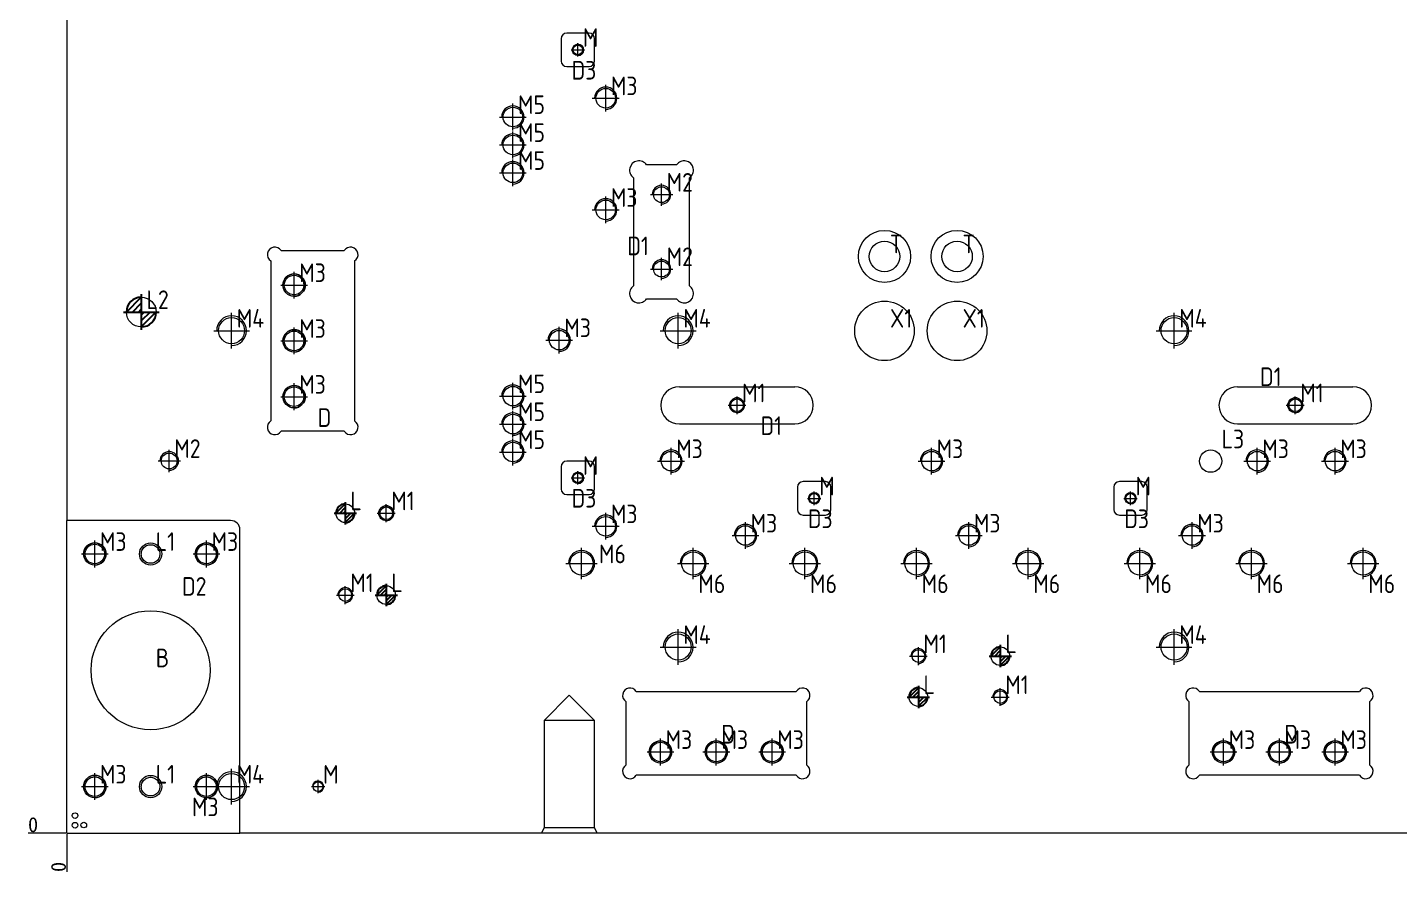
# Model space of a CAD drawing. Header units: millimetres. Extents: x 9328 to 11863, y 28633 to 29971.
# Drawn here: x 9328 to 10066, y 28969 to 29423 of the extents above; entities that cross this region are included whole.
import ezdxf

# ---------------------------------------------------------------- set-up
doc = ezdxf.new("R2010")
doc.units = ezdxf.units.MM
doc.linetypes.add('CENTER', pattern=[0])
doc.linetypes.add('DASHED', pattern=[0])
doc.layers.add('dim', color=4, linetype='Continuous')
doc.layers.add('dim_temp', color=161, linetype='Continuous', lineweight=9)
doc.layers.add('LP', color=7, linetype='Continuous', true_color=0xffffff)
doc.styles.add('_PUG_ERP', font='txt')
doc.styles.add('gbenor', font='gbenor.shx', dxfattribs={"bigfont": 'gbcbig'})
doc.dimstyles.new('_PUG_ERP', dxfattribs={"dimtxt": 8, "dimasz": 1.5, "dimexe": 0.5, "dimexo": 0.5, "dimgap": 0.5, "dimtad": 1, "dimtxsty": '_PUG_ERP', "dimblk": 'CLOSEDBLANK', "dimcen": 0, "dimclrd": 4, "dimclre": 4, "dimclrt": 3, "dimazin": 3, "dimtfac": 1, "dimtmove": 0, "dimatfit": 3, "dimldrblk": 'CLOSEDBLANK', "dimlwd": 9, "dimlwe": 9})

# ---------------------------------------------------------------- blocks, each defined once
blk = doc.blocks.new('*D1268')
at = {"layer": 'Defpoints', "color": 0}
for p in [(11099.44, 29770), (11114.44, 29770), (9349.44, 28990)]:
    blk.add_point(p, dxfattribs=at)
at = {"layer": 'dim_temp', "color": 4, "lineweight": 9}
blk.add_line((11099.94, 29770), (11135.52, 29770), dxfattribs=at)
at = {"layer": 'dim_temp', "color": 3, "lineweight": 18, "insert": (11125.23, 29774.5), "char_height": 8, "attachment_point": 5, "style": '_PUG_ERP'}
blk.add_mtext('780', dxfattribs=at)
blk = doc.blocks.new('_ClosedBlank')
blk = doc.blocks.new('*D1269')
at = {"layer": 'Defpoints', "color": 0}
for p in [(9334.44, 28990), (9349.44, 28990), (9349.44, 28990)]:
    blk.add_point(p, dxfattribs=at)
at = {"layer": 'dim_temp', "color": 4, "lineweight": 9}
blk.add_line((9348.94, 28990), (9328.61, 28990), dxfattribs=at)
at = {"layer": 'dim_temp', "color": 3, "lineweight": 18, "insert": (9331.28, 28994.5), "char_height": 8, "attachment_point": 5, "style": '_PUG_ERP'}
blk.add_mtext('0', dxfattribs=at)
blk = doc.blocks.new('*D1270')
at = {"layer": 'Defpoints', "color": 0}
for p in [(9349.44, 28990), (9349.44, 28990), (9349.44, 28975)]:
    blk.add_point(p, dxfattribs=at)
at = {"layer": 'dim_temp', "color": 4, "lineweight": 9}
blk.add_line((9349.44, 28989.5), (9349.44, 28969.17), dxfattribs=at)
at = {"layer": 'dim_temp', "color": 3, "lineweight": 18, "insert": (9344.94, 28971.83), "char_height": 8, "attachment_point": 5, "rotation": 90, "style": '_PUG_ERP'}
blk.add_mtext('0', dxfattribs=at)
blk = doc.blocks.new('*D1271')
at = {"layer": 'Defpoints', "color": 0}
for p in [(11099.44, 29785), (11099.44, 29770), (9349.44, 28990)]:
    blk.add_point(p, dxfattribs=at)
at = {"layer": 'dim_temp', "color": 4, "lineweight": 9}
blk.add_line((11099.44, 29770.5), (11099.44, 29812.55), dxfattribs=at)
at = {"layer": 'dim_temp', "color": 3, "lineweight": 18, "insert": (11094.94, 29799.02), "char_height": 8, "attachment_point": 5, "rotation": 90, "style": '_PUG_ERP'}
blk.add_mtext('1750', dxfattribs=at)
blk = doc.blocks.new('pg_hx_L0')
at = {"color": 230}
for p, q in [((-0.5, -0.003), (0, 0.497)), ((0, 0.6), (0, -0.6)), ((-0.6, 0), (0.6, 0)), ((-0.3, 0), (0, 0.3)), ((-0.1, 0), (0, 0.1)), ((0.5, 0.003), (0, -0.497)), ((0.1, 0), (0, -0.1)), ((0.3, 0), (0, -0.3))]:
    blk.add_line(p, q, dxfattribs=at)
for start, end in [(90, 180), (270, 0)]:
    blk.add_arc((0, 0), 0.5, start, end, dxfattribs=at)
blk = doc.blocks.new('pg_hx_LLL0')
blk.add_blockref('pg_hx_L0', (0, 0))

msp = doc.modelspace()

# ---------------------------------------------------------------- linework, layer by layer
at = {"layer": 'dim', "lineweight": 18}
for centre in [(9353.81, 28999.399), (9353.81, 28994.23), (9358.551, 28994.337)]:
    msp.add_circle(centre, 1.523, dxfattribs=at)
at = {"layer": 'LP', "color": 135, "linetype": 'Continuous', "lineweight": 18}
for p, q in [((9349.444, 29602), (9349.444, 29158)), ((9615.044, 29416.9), (9615.044, 29404.9)), ((9630.044, 29419.9), (9618.044, 29419.9)), ((9633.044, 29404.9), (9633.044, 29416.9)), ((9618.044, 29401.9), (9630.044, 29401.9)), ((9677.065, 29349.1), (9660.968, 29349.1)), ((9654.016, 29342.148), (9654.016, 29284.052)), ((9684.016, 29284.052), (9684.016, 29342.148)), ((9459.044, 29297.488), (9459.044, 29211.512)), ((9464.556, 29303), (9498.531, 29303)), ((9504.044, 29297.488), (9504.044, 29211.512)), ((9660.968, 29277.1), (9677.065, 29277.1)), ((9678.58, 29229.9), (9740.58, 29229.9)), ((9978.58, 29229.9), (10040.58, 29229.9)), ((9678.58, 29209.9), (9740.58, 29209.9)), ((9978.58, 29209.9), (10040.58, 29209.9)), ((9498.531, 29206), (9464.556, 29206)), ((9615.044, 29186.9), (9615.044, 29174.9)), ((9630.044, 29189.9), (9618.044, 29189.9)), ((9633.044, 29174.9), (9633.044, 29186.9)), ((9757.044, 29178.9), (9745.044, 29178.9)), ((9927.044, 29178.9), (9915.044, 29178.9)), ((9618.044, 29171.9), (9630.044, 29171.9)), ((9742.044, 29175.9), (9742.044, 29163.9)), ((9760.044, 29163.9), (9760.044, 29175.9)), ((9912.044, 29175.9), (9912.044, 29163.9)), ((9930.044, 29163.9), (9930.044, 29175.9)), ((9437.444, 29158), (9349.444, 29158)), ((9745.044, 29160.9), (9757.044, 29160.9)), ((9915.044, 29160.9), (9927.044, 29160.9)), ((9442.444, 28990), (9442.444, 29153)), ((9649.944, 29026.612), (9649.944, 29060.588)), ((9655.456, 29066.1), (9741.431, 29066.1)), ((9746.944, 29060.588), (9746.944, 29026.612)), ((9952.544, 29026.612), (9952.544, 29060.588)), ((9958.056, 29066.1), (10044.031, 29066.1)), ((10049.544, 29060.588), (10049.544, 29026.612)), ((9741.431, 29021.1), (9655.456, 29021.1)), ((10044.031, 29021.1), (9958.056, 29021.1)), ((11006.444, 28990), (9442.444, 28990))]:
    msp.add_line(p, q, dxfattribs=at)
at = {"layer": 'LP', "color": 1, "linetype": 'CENTER', "lineweight": 18, "ltscale": 1.77206}
for p, q in [((9624.044, 29407.3), (9624.044, 29414.5)), ((9620.444, 29410.9), (9627.644, 29410.9)), ((9639.016, 29377.7), (9639.016, 29392.1)), ((9631.816, 29384.9), (9646.216, 29384.9)), ((9589.119, 29367.59), (9589.119, 29381.99)), ((9581.919, 29374.79), (9596.319, 29374.79)), ((9589.119, 29352.59), (9589.119, 29366.99)), ((9581.919, 29359.79), (9596.319, 29359.79)), ((9589.119, 29337.59), (9589.119, 29351.99)), ((9581.919, 29344.79), (9596.319, 29344.79)), ((9663.016, 29333.1), (9675.016, 29333.1)), ((9669.016, 29327.1), (9669.016, 29339.1)), ((9639.016, 29317.7), (9639.016, 29332.1)), ((9631.816, 29324.9), (9646.216, 29324.9)), ((9669.016, 29287.1), (9669.016, 29299.1)), ((9471.544, 29277.3), (9471.544, 29291.7)), ((9663.016, 29293.1), (9675.016, 29293.1)), ((9464.344, 29284.5), (9478.744, 29284.5)), ((9437.944, 29250.4), (9437.944, 29269.6)), ((9677.944, 29250.4), (9677.944, 29269.6)), ((9944.444, 29250.4), (9944.444, 29269.6)), ((9428.344, 29260), (9447.544, 29260)), ((9471.544, 29247.3), (9471.544, 29261.7)), ((9614.016, 29247.7), (9614.016, 29262.1)), ((9668.344, 29260), (9687.544, 29260)), ((9934.844, 29260), (9954.044, 29260)), ((9464.344, 29254.5), (9478.744, 29254.5)), ((9606.816, 29254.9), (9621.216, 29254.9)), ((9471.544, 29217.3), (9471.544, 29231.7)), ((9589.119, 29217.59), (9589.119, 29231.99)), ((9464.344, 29224.5), (9478.744, 29224.5)), ((9581.919, 29224.79), (9596.319, 29224.79)), ((9709.58, 29215.1), (9709.58, 29224.7)), ((10009.58, 29215.1), (10009.58, 29224.7)), ((9589.119, 29202.59), (9589.119, 29216.99)), ((9704.78, 29219.9), (9714.38, 29219.9)), ((10004.78, 29219.9), (10014.38, 29219.9)), ((9581.919, 29209.79), (9596.319, 29209.79)), ((9589.119, 29187.59), (9589.119, 29201.99)), ((9404.444, 29184), (9404.444, 29196)), ((9581.919, 29194.79), (9596.319, 29194.79)), ((9674.116, 29182.7), (9674.116, 29197.1)), ((9814.116, 29182.7), (9814.116, 29197.1)), ((9989.116, 29182.7), (9989.116, 29197.1)), ((10030.944, 29182.7), (10030.944, 29197.1)), ((9398.444, 29190), (9410.444, 29190)), ((9666.916, 29189.9), (9681.316, 29189.9)), ((9806.916, 29189.9), (9821.316, 29189.9)), ((9981.916, 29189.9), (9996.316, 29189.9)), ((10023.744, 29189.9), (10038.144, 29189.9)), ((9620.444, 29180.9), (9627.644, 29180.9)), ((9624.044, 29177.3), (9624.044, 29184.5)), ((9751.044, 29166.3), (9751.044, 29173.5)), ((9921.044, 29166.3), (9921.044, 29173.5)), ((9521.055, 29157.1), (9521.055, 29166.7)), ((9747.444, 29169.9), (9754.644, 29169.9)), ((9917.444, 29169.9), (9924.644, 29169.9)), ((9516.255, 29161.9), (9525.855, 29161.9)), ((9639.016, 29147.7), (9639.016, 29162.1)), ((9714.116, 29142.7), (9714.116, 29157.1)), ((9834.116, 29142.7), (9834.116, 29157.1)), ((9954.116, 29142.7), (9954.116, 29157.1)), ((9631.816, 29154.9), (9646.216, 29154.9)), ((9706.916, 29149.9), (9721.316, 29149.9)), ((9826.916, 29149.9), (9841.316, 29149.9)), ((9946.916, 29149.9), (9961.316, 29149.9)), ((9364.444, 29132.8), (9364.444, 29147.2)), ((9424.444, 29132.8), (9424.444, 29147.2)), ((9626.044, 29126.5), (9626.044, 29143.3)), ((9686.044, 29126.5), (9686.044, 29143.3)), ((9746.044, 29126.5), (9746.044, 29143.3)), ((9806.044, 29126.5), (9806.044, 29143.3)), ((9866.044, 29126.5), (9866.044, 29143.3)), ((9926.044, 29126.5), (9926.044, 29143.3)), ((9986.044, 29126.5), (9986.044, 29143.3)), ((10046.044, 29126.5), (10046.044, 29143.3)), ((9357.244, 29140), (9371.644, 29140)), ((9417.244, 29140), (9431.644, 29140)), ((9617.644, 29134.9), (9634.444, 29134.9)), ((9677.644, 29134.9), (9694.444, 29134.9)), ((9737.644, 29134.9), (9754.444, 29134.9)), ((9797.644, 29134.9), (9814.444, 29134.9)), ((9857.644, 29134.9), (9874.444, 29134.9)), ((9917.644, 29134.9), (9934.444, 29134.9)), ((9977.644, 29134.9), (9994.444, 29134.9)), ((10037.644, 29134.9), (10054.444, 29134.9)), ((9499.055, 29113.1), (9499.055, 29122.7)), ((9494.255, 29117.9), (9503.855, 29117.9)), ((9677.944, 29080.4), (9677.944, 29099.6)), ((9944.444, 29080.4), (9944.444, 29099.6)), ((9668.344, 29090), (9687.544, 29090)), ((9807.044, 29080.311), (9807.044, 29089.911)), ((9934.844, 29090), (9954.044, 29090)), ((9802.244, 29085.111), (9811.844, 29085.111)), ((9851.044, 29058.311), (9851.044, 29067.911)), ((9846.244, 29063.111), (9855.844, 29063.111)), ((9668.444, 29026.4), (9668.444, 29040.8)), ((9698.444, 29026.4), (9698.444, 29040.8)), ((9728.444, 29026.4), (9728.444, 29040.8)), ((9971.044, 29026.4), (9971.044, 29040.8)), ((10001.044, 29026.4), (10001.044, 29040.8)), ((10031.044, 29026.4), (10031.044, 29040.8)), ((9661.244, 29033.6), (9675.644, 29033.6)), ((9691.244, 29033.6), (9705.644, 29033.6)), ((9721.244, 29033.6), (9735.644, 29033.6)), ((9963.844, 29033.6), (9978.244, 29033.6)), ((9993.844, 29033.6), (10008.244, 29033.6)), ((10023.844, 29033.6), (10038.244, 29033.6)), ((9437.944, 29005.4), (9437.944, 29024.6)), ((9364.444, 29007.8), (9364.444, 29022.2)), ((9424.444, 29007.8), (9424.444, 29022.2)), ((9484.444, 29011.4), (9484.444, 29018.6)), ((9357.244, 29015), (9371.644, 29015)), ((9417.244, 29015), (9431.644, 29015)), ((9428.344, 29015), (9447.544, 29015)), ((9480.844, 29015), (9488.044, 29015))]:
    msp.add_line(p, q, dxfattribs=at)
at = {"layer": 'LP', "color": 2, "linetype": 'Continuous', "lineweight": 18}
for q in [(9349.444, 29158), (9442.444, 28990)]:
    msp.add_line((9349.444, 28990), q, dxfattribs=at)
at = {"layer": 'LP', "color": 5, "linetype": 'DASHED', "lineweight": 13, "ltscale": 1.77206}
for p, q in [((9619.444, 29064.083), (9605.941, 29050.58)), ((9632.947, 29050.58), (9619.444, 29064.083)), ((9605.941, 29050.58), (9605.941, 28992.994)), ((9619.444, 29050.58), (9605.941, 29050.58)), ((9632.947, 29050.58), (9619.444, 29050.58)), ((9632.947, 28992.994), (9632.947, 29050.58)), ((9605.941, 28992.994), (9604.444, 28990)), ((9605.941, 28992.994), (9632.947, 28992.994)), ((9634.444, 28990), (9632.947, 28992.994))]:
    msp.add_line(p, q, dxfattribs=at)
at = {"layer": 'LP', "color": 2, "linetype": 'Continuous', "lineweight": 18}
for points in [[(9389.444, 29140), (9389.483, 29140.627), (9389.601, 29141.244), (9389.795, 29141.841), (9390.062, 29142.409), (9390.399, 29142.939), (9390.799, 29143.423), (9391.257, 29143.853), (9391.765, 29144.222), (9392.315, 29144.524), (9392.899, 29144.755), (9393.507, 29144.912), (9394.13, 29144.99), (9394.758, 29144.99), (9395.381, 29144.911), (9395.989, 29144.755), (9396.573, 29144.524), (9397.123, 29144.222), (9397.631, 29143.853), (9398.089, 29143.423), (9398.489, 29142.939), (9398.825, 29142.409), (9399.093, 29141.841), (9399.287, 29141.243), (9399.404, 29140.627), (9399.444, 29140), (9399.404, 29139.373), (9399.287, 29138.756), (9399.093, 29138.159), (9398.825, 29137.591), (9398.489, 29137.061), (9398.089, 29136.577), (9397.631, 29136.147), (9397.123, 29135.778), (9396.573, 29135.476), (9395.989, 29135.245), (9395.381, 29135.089), (9394.758, 29135.01), (9394.13, 29135.01), (9393.507, 29135.089), (9392.899, 29135.245), (9392.315, 29135.476), (9391.765, 29135.778), (9391.257, 29136.147), (9390.799, 29136.577), (9390.399, 29137.061), (9390.062, 29137.591), (9389.795, 29138.159), (9389.601, 29138.757), (9389.483, 29139.373), (9389.444, 29140)], [(9389.444, 29015), (9389.483, 29015.627), (9389.601, 29016.244), (9389.795, 29016.841), (9390.062, 29017.409), (9390.399, 29017.939), (9390.799, 29018.423), (9391.257, 29018.853), (9391.765, 29019.222), (9392.315, 29019.524), (9392.899, 29019.755), (9393.507, 29019.912), (9394.13, 29019.99), (9394.758, 29019.99), (9395.381, 29019.911), (9395.989, 29019.755), (9396.573, 29019.524), (9397.123, 29019.222), (9397.631, 29018.853), (9398.089, 29018.423), (9398.489, 29017.939), (9398.825, 29017.409), (9399.093, 29016.841), (9399.287, 29016.243), (9399.404, 29015.627), (9399.444, 29015), (9399.404, 29014.373), (9399.287, 29013.756), (9399.093, 29013.159), (9398.825, 29012.591), (9398.489, 29012.061), (9398.089, 29011.577), (9397.631, 29011.147), (9397.123, 29010.778), (9396.573, 29010.476), (9395.989, 29010.245), (9395.381, 29010.089), (9394.758, 29010.01), (9394.13, 29010.01), (9393.507, 29010.089), (9392.899, 29010.245), (9392.315, 29010.476), (9391.765, 29010.778), (9391.257, 29011.147), (9390.799, 29011.577), (9390.399, 29012.061), (9390.062, 29012.591), (9389.795, 29013.159), (9389.601, 29013.757), (9389.483, 29014.373), (9389.444, 29015)]]:
    msp.add_lwpolyline(points, close=True, dxfattribs=at)
for centre, radius in [((9624.044, 29410.9), 3), ((9669.016, 29333.1), 4.253), ((9669.016, 29293.1), 4.253), ((9471.544, 29284.5), 6), ((9471.544, 29254.5), 6), ((9471.544, 29224.5), 6), ((9709.58, 29219.9), 4), ((10009.58, 29219.9), 4), ((9624.044, 29180.9), 3), ((9751.044, 29169.9), 3), ((9921.044, 29169.9), 3), ((9364.444, 29140), 6), ((9424.444, 29140), 6), ((9394.444, 29077.5), 32.005), ((9668.444, 29033.6), 6), ((9698.444, 29033.6), 6), ((9728.444, 29033.6), 6), ((9971.044, 29033.6), 6), ((10001.044, 29033.6), 6), ((10031.044, 29033.6), 6), ((9364.444, 29015), 6), ((9424.444, 29015), 6)]:
    msp.add_circle(centre, radius, dxfattribs=at)
at = {"layer": 'LP', "color": 42, "linetype": 'Continuous', "lineweight": 18}
for centre, radius in [((9624.044, 29410.9), 2.603), ((9639.016, 29384.9), 5.253), ((9589.119, 29374.79), 5.253), ((9589.119, 29359.79), 5.253), ((9589.119, 29344.79), 5.253), ((9639.016, 29324.9), 5.253), ((9788.83, 29299.9), 8.201), ((9827.83, 29299.9), 8.201), ((9471.544, 29284.5), 5.253), ((9788.83, 29259.9), 16.002), ((9827.83, 29259.9), 16.002), ((9471.544, 29254.5), 5.253), ((9614.016, 29254.9), 5.253), ((9589.119, 29224.79), 5.253), ((9471.544, 29224.5), 5.253), ((9709.58, 29219.9), 3.403), ((10009.58, 29219.9), 3.403), ((9589.119, 29209.79), 5.253), ((9404.444, 29190), 4.253), ((9589.119, 29194.79), 5.253), ((9674.116, 29189.9), 5.253), ((9814.116, 29189.9), 5.253), ((9989.116, 29189.9), 5.253), ((10030.944, 29189.9), 5.253), ((9624.044, 29180.9), 2.603), ((9751.044, 29169.9), 2.603), ((9921.044, 29169.9), 2.603), ((9639.016, 29154.9), 5.253), ((9714.116, 29149.9), 5.253), ((9834.116, 29149.9), 5.253), ((9954.116, 29149.9), 5.253), ((9364.444, 29140), 5.253), ((9424.444, 29140), 5.253), ((9626.044, 29134.9), 6.253), ((9686.044, 29134.9), 6.253), ((9746.044, 29134.9), 6.253), ((9806.044, 29134.9), 6.253), ((9866.044, 29134.9), 6.253), ((9926.044, 29134.9), 6.253), ((9986.044, 29134.9), 6.253), ((10046.044, 29134.9), 6.253), ((9499.055, 29117.9), 3.403), ((9807.044, 29085.111), 3.403), ((9851.044, 29063.111), 3.403), ((9668.444, 29033.6), 5.253), ((9698.444, 29033.6), 5.253), ((9728.444, 29033.6), 5.253), ((9971.044, 29033.6), 5.253), ((10001.044, 29033.6), 5.253), ((10031.044, 29033.6), 5.253), ((9364.444, 29015), 5.253), ((9424.444, 29015), 5.253), ((9484.444, 29015), 2.603)]:
    msp.add_circle(centre, radius, dxfattribs=at)
at = {"layer": 'LP', "color": 2, "linetype": 'DASHED', "lineweight": 13, "ltscale": 1.77206}
for centre in [(9788.83, 29299.9), (9827.83, 29299.9)]:
    msp.add_circle(centre, 14.001, dxfattribs=at)
at = {"layer": 'LP', "color": 1, "linetype": 'Continuous', "lineweight": 18}
for centre, radius in [((9389.444, 29270), 8), ((9499.055, 29161.897), 5), ((9521.055, 29117.903), 5), ((9851.041, 29085.111), 5), ((9807.047, 29063.111), 5)]:
    msp.add_circle(centre, radius, dxfattribs=at)
at = {"layer": 'LP', "color": 30, "linetype": 'DASHED', "lineweight": 13, "ltscale": 1.77206}
for centre, radius in [((9437.944, 29260), 7.003), ((9677.944, 29260), 7.003), ((9944.444, 29260), 7.003), ((9521.055, 29161.9), 4), ((9521.055, 29161.9), 3.403), ((9394.444, 29140), 6), ((9677.944, 29090), 7.003), ((9944.444, 29090), 7.003), ((9394.444, 29015), 6), ((9437.944, 29015), 7.003)]:
    msp.add_circle(centre, radius, dxfattribs=at)
at = {"layer": 'LP', "color": 135, "linetype": 'Continuous', "lineweight": 18}
msp.add_circle((9964.116, 29189.9), 6, dxfattribs=at)
for centre, radius, start, end in [((9618.044, 29416.9), 3, 90, 180), ((9630.044, 29416.9), 3, 0, 90), ((9618.044, 29404.9), 3, 180, 270), ((9630.044, 29404.9), 3, 270, 0), ((9656.845, 29346.272), 5, 34.449902, 235.550098), ((9681.188, 29346.272), 5, 304.449902, 145.550098), ((9656.845, 29279.928), 5, 124.449902, 325.550098), ((9681.188, 29279.928), 5, 214.449902, 55.550098), ((9678.58, 29219.9), 10, 90, 270), ((9740.58, 29219.9), 10, 270, 90), ((9978.58, 29219.9), 10, 90, 270), ((10040.58, 29219.9), 10, 270, 90), ((9618.044, 29186.9), 3, 90, 180), ((9630.044, 29186.9), 3, 0, 90), ((9745.044, 29175.9), 3, 90, 180), ((9757.044, 29175.9), 3, 0, 90), ((9915.044, 29175.9), 3, 90, 180), ((9927.044, 29175.9), 3, 0, 90), ((9618.044, 29174.9), 3, 180, 270), ((9630.044, 29174.9), 3, 270, 0), ((9745.044, 29163.9), 3, 180, 270), ((9757.044, 29163.9), 3, 270, 0), ((9915.044, 29163.9), 3, 180, 270), ((9927.044, 29163.9), 3, 270, 0), ((9437.444, 29153), 5, 0, 90)]:
    msp.add_arc(centre, radius, start, end, dxfattribs=at)
at = {"layer": 'LP', "color": 42, "linetype": 'Continuous', "lineweight": 18}
for centre, radius in [((9624.044, 29410.9), 3), ((9639.016, 29384.9), 6), ((9669.016, 29333.1), 5), ((9639.016, 29324.9), 6), ((9669.016, 29293.1), 5), ((9471.544, 29284.5), 6), ((9471.544, 29254.5), 6), ((9614.016, 29254.9), 6), ((9471.544, 29224.5), 6), ((9709.58, 29219.9), 4), ((10009.58, 29219.9), 4), ((9404.444, 29190), 5), ((9674.116, 29189.9), 6), ((9814.116, 29189.9), 6), ((9989.116, 29189.9), 6), ((10030.944, 29189.9), 6), ((9624.044, 29180.9), 3), ((9751.044, 29169.9), 3), ((9921.044, 29169.9), 3), ((9639.016, 29154.9), 6), ((9714.116, 29149.9), 6), ((9834.116, 29149.9), 6), ((9954.116, 29149.9), 6), ((9364.444, 29140), 6), ((9424.444, 29140), 6), ((9499.055, 29117.9), 4), ((9807.044, 29085.111), 4), ((9851.044, 29063.111), 4), ((9668.444, 29033.6), 6), ((9698.444, 29033.6), 6), ((9728.444, 29033.6), 6), ((9971.044, 29033.6), 6), ((10001.044, 29033.6), 6), ((10031.044, 29033.6), 6), ((9364.444, 29015), 6), ((9424.444, 29015), 6), ((9484.444, 29015), 3)]:
    msp.add_arc(centre, radius, 270, 180, dxfattribs=at)
at = {"layer": 'LP', "color": 30, "linetype": 'DASHED', "lineweight": 18, "ltscale": 1.77206}
for centre, radius in [((9589.119, 29374.79), 6), ((9589.119, 29359.79), 6), ((9589.119, 29344.79), 6), ((9437.944, 29260), 8), ((9677.944, 29260), 8), ((9944.444, 29260), 8), ((9589.119, 29224.79), 6), ((9589.119, 29209.79), 6), ((9589.119, 29194.79), 6), ((9521.055, 29161.9), 4), ((9626.044, 29134.9), 7), ((9686.044, 29134.9), 7), ((9746.044, 29134.9), 7), ((9806.044, 29134.9), 7), ((9866.044, 29134.9), 7), ((9926.044, 29134.9), 7), ((9986.044, 29134.9), 7), ((10046.044, 29134.9), 7), ((9677.944, 29090), 8), ((9944.444, 29090), 8), ((9437.944, 29015), 8)]:
    msp.add_arc(centre, radius, 270, 180, dxfattribs=at)
at = {"layer": 'LP', "color": 31, "linetype": 'Continuous', "lineweight": 18}
for centre, start, end in [((9461.165, 29300.879), 32.02776, 237.97224), ((9501.922, 29300.879), 302.02776, 147.97224), ((9461.165, 29208.121), 122.02776, 327.97224), ((9501.922, 29208.121), 212.02776, 57.97224), ((9652.065, 29063.979), 32.02776, 237.97224), ((9744.822, 29063.979), 302.02776, 147.97224), ((9954.665, 29063.979), 32.02776, 237.97224), ((10047.422, 29063.979), 302.02776, 147.97224), ((9652.065, 29023.221), 122.02776, 327.97224), ((9744.822, 29023.221), 212.02776, 57.97224), ((9954.665, 29023.221), 122.02776, 327.97224), ((10047.422, 29023.221), 212.02776, 57.97224)]:
    msp.add_arc(centre, 4, start, end, dxfattribs=at)

# ---------------------------------------------------------------- block references
at = {"layer": 'LP', "lineweight": 18, "ltscale": 1.77206}
for p, xscale, yscale, zscale in [((9389.444, 29270), 16, 16, 16), ((9499.055, 29161.897), 10, 10, 10), ((9521.055, 29117.903), 10, 10, 10), ((9851.041, 29085.111), 10, 10, 10), ((9807.047, 29063.111), 10, 10, 10)]:
    msp.add_blockref('pg_hx_LLL0', p, dxfattribs=dict(at, xscale=xscale, yscale=yscale, zscale=zscale))

# ---------------------------------------------------------------- texts
at = {"layer": 'dim', "color": 4, "lineweight": 18, "style": 'gbenor'}
for s, p in [('M', (9626.744, 29412.501)), ('D3', (9620.654, 29394.921)), ('M3', (9641.777, 29386.531)), ('M5', (9591.879, 29376.421)), ('M5', (9591.879, 29361.421)), ('M5', (9591.879, 29346.421)), ('M2', (9671.757, 29334.721)), ('M3', (9641.777, 29326.531)), ('T', (9791.75, 29301.611)), ('T', (9830.75, 29301.611)), ('D1', (9650.596, 29300.543)), ('M2', (9671.757, 29294.721)), ('M3', (9474.304, 29286.131)), ('L2', (9392.244, 29271.651)), ('M4', (9440.744, 29261.651)), ('M4', (9680.744, 29261.651)), ('X1', (9791.79, 29261.631)), ('X1', (9830.79, 29261.631)), ('M4', (9947.244, 29261.651)), ('M3', (9474.304, 29256.131)), ('M3', (9616.777, 29256.531)), ('D1', (9990.6, 29230.246)), ('M3', (9474.304, 29226.131)), ('M5', (9591.879, 29226.421)), ('M1', (9712.3, 29221.511)), ('M1', (10012.3, 29221.511)), ('D', (9484.184, 29208.294)), ('M5', (9591.879, 29211.421)), ('D1', (9722.19, 29203.921)), ('M2', (9407.184, 29191.621)), ('M5', (9591.879, 29196.421)), ('M3', (9676.877, 29191.531)), ('M3', (9816.877, 29191.531)), ('L3', (9969.999, 29196.785)), ('M3', (9991.877, 29191.531)), ('M3', (10033.704, 29191.531)), ('M', (9626.744, 29182.501)), ('M', (9753.744, 29171.501)), ('M', (9923.744, 29171.501)), ('L', (9501.795, 29163.518)), ('M1', (9523.775, 29163.511)), ('D3', (9620.654, 29164.921)), ('M3', (9641.777, 29156.531)), ('D3', (9747.654, 29153.921)), ('D3', (9917.654, 29153.921)), ('M3', (9716.877, 29151.531)), ('M3', (9836.877, 29151.531)), ('M3', (9956.877, 29151.531)), ('M3', (9367.204, 29141.631)), ('L1', (9397.204, 29141.631)), ('M3', (9427.204, 29141.631)), ('M6', (9635.387, 29135.02)), ('D2', (9411.304, 29117.571)), ('M1', (9501.775, 29119.511)), ('L', (9523.795, 29119.524)), ('M6', (9688.824, 29118.991)), ('M6', (9748.824, 29118.991)), ('M6', (9808.824, 29118.991)), ('M6', (9868.824, 29118.991)), ('M6', (9928.824, 29118.991)), ('M6', (9988.824, 29118.991)), ('M6', (10048.824, 29118.991)), ('M4', (9680.744, 29091.651)), ('M4', (9947.244, 29091.651)), ('M1', (9809.764, 29086.722)), ('L', (9853.781, 29086.732)), ('B', (9397.189, 29079.124)), ('L', (9809.787, 29064.732)), ('M1', (9853.764, 29064.722)), ('D', (9701.084, 29038.151)), ('D', (10003.684, 29038.151)), ('M3', (9671.204, 29035.231)), ('M3', (9701.204, 29035.231)), ('M3', (9731.204, 29035.231)), ('M3', (9973.804, 29035.231)), ('M3', (10003.804, 29035.231)), ('M3', (10033.804, 29035.231)), ('M3', (9367.204, 29016.631)), ('L1', (9397.204, 29016.631)), ('M4', (9440.744, 29016.651)), ('M', (9487.144, 29016.601)), ('M3', (9416.674, 28999.081))]:
    msp.add_text(s, height=10, dxfattribs=at).set_placement(p)

# ---------------------------------------------------------------- dimensions: what is measured, and where the dimension line sits
at = {"layer": 'dim_temp', "lineweight": 18}
for feature_location, offset, dtype, origin, picture, middle in [((11099.444, 29770), (0, 15), 1, (9349.444, 28990), '*D1271', (11094.944, 29799.024)), ((11099.444, 29770), (15, 0), 0, (9349.444, 28990), '*D1268', (11125.229, 29774.5)), ((9349.44374916, 28990), (-15, 0), 0, (9349.44374916, 28990), '*D1269', (9331.277082493, 28994.5)), ((9349.44374916, 28990), (0, -15), 1, (9349.44374916, 28990), '*D1270', (9344.94374916, 28971.833333333))]:
    dim = msp.add_ordinate_dim(feature_location=feature_location, offset=offset, dtype=dtype, origin=origin, dimstyle='_PUG_ERP', dxfattribs=at)
    dim.commit()
    dim.dimension.update_dxf_attribs({"geometry": picture, "text_midpoint": middle})

doc.saveas('drawing.dxf')
